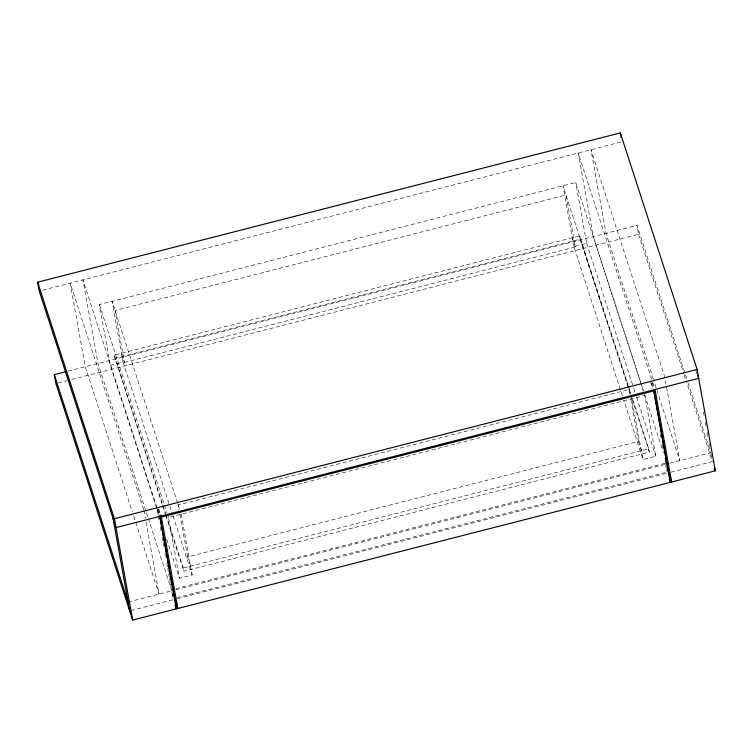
<?xml version="1.0" encoding="UTF-8"?>
<svg xmlns="http://www.w3.org/2000/svg" width="753" height="753" viewBox="0 0 753 753"><rect width="100%" height="100%" fill="white"/><g stroke="black" fill="none" stroke-linecap="round" stroke-linejoin="round"><path stroke-width="0.56" stroke-dasharray="3.77 2.82" d="M42.657 290.178L620.792 142.082M158.808 514.723L110.333 365.374L99.387 304.56L575.725 182.537L640.492 382.044M162.187 504.406L114.192 355.105L579.612 235.877L628.096 385.235M114.785 358.4L580.205 239.172L579.612 235.877M67.949 371.173L636.972 225.411L687.621 381.423M110.333 365.374L123.078 362.108L112.131 301.294L177.623 503.032M622.411 395.965L573.927 246.617L586.672 243.351L575.725 182.537M124.461 362.438L575.32 246.946L565.974 194.999L115.115 310.49L124.461 362.438L121.478 353.242M58.16 382.957L67.271 380.632M71.817 379.465L638.572 234.277L636.972 225.411M181.238 514.177L192.175 574.991L179.43 578.257L168.493 517.443L644.832 395.419L655.778 456.233L643.024 459.499L623.851 400.427M190.584 566.115L187.601 556.919L638.45 441.427L630.76 398.714M648.719 448.76L649.312 452.054L183.892 571.282L183.299 567.988L648.719 448.76L632.435 398.61M176.004 588.592L665.586 463.18M128.085 602.005L171.788 590.813M175.882 589.768L665.247 464.403M669.803 463.236L710.766 452.741L687.978 382.543M176.456 597.76L666.047 472.338M130.824 610.589L173.388 599.68L171.515 589.279M177.482 598.635L667.205 473.185L666.584 469.712M670.904 472.235L712.366 461.617L687.047 383.606M638.572 234.277L683.79 373.582M684.148 374.693L686.68 382.496M653.406 379.324L606.014 233.345L590.973 149.725L664.767 377.055L679.818 460.676L653.764 380.444M651.656 379.211L578.229 152.991L593.27 236.602L643.194 390.393M652.682 382.364L654.348 387.475M651.081 382.731L653.067 388.859M640.85 383.155L643.382 390.958M644.643 394.845L663.449 452.798M586.672 243.351L633.339 387.127M633.706 388.247L636.238 396.04M636.596 397.16L655.778 456.233M628.454 386.345L630.986 394.148M628.473 387.531L562.98 185.803L573.927 246.617M628.83 388.652L630.76 394.591M631.089 395.617L643.024 459.499M580.205 239.172L630.496 394.101M631.946 398.553L649.312 452.054M572.327 237.75L575.32 246.946M638.45 441.427L641.434 450.623M177.981 504.143L179.911 510.082M123.078 362.108L172.644 514.798M173.002 515.918L192.175 574.991M99.387 304.56L164.145 504.068M164.512 505.178L167.044 512.981M167.401 514.092L168.493 517.443M114.192 355.105L162.676 504.454M163.043 505.574L165.575 513.377M165.933 514.487L183.299 567.988M162.544 505.517L165.444 514.44M165.801 515.551L183.892 571.282M158.714 508.859L160.37 513.97M156.746 507.193L82.943 279.862L97.994 363.483L147.917 517.264M157.405 509.235L159.062 514.346M166.771 539.242L179.43 578.257M148.275 518.384L171.43 589.703M143.635 509.348L70.198 283.128L85.249 366.749L132.274 511.616M133.723 516.069L159.043 594.079L145.649 519.626M695.932 370.278L696.553 373.752M703.415 411.9L704.046 415.374M705.288 422.311L705.919 425.774M707.161 432.711L707.792 436.175M709.034 443.112L709.655 446.585M710.907 453.522L711.566 457.184M652.437 382.609L653.463 388.341M650.752 381.705L651.994 388.652M660.127 433.813L660.748 437.286M662 444.232L662.621 447.706M665.125 461.598L665.539 463.923M665.746 465.081L666.377 468.554M629.932 394.101L629.103 389.48L178.254 504.971L179.082 509.593M179.911 514.214L187.601 556.919M158.591 508.99L159.42 513.621M157.151 509.489L158.196 515.287M158.394 516.36L159.034 519.909M160.248 526.667L160.907 530.319M162.102 536.974L162.921 541.558M163.128 542.706L163.749 546.141M164.982 553.013L165.604 556.448M166.846 563.319L167.458 566.764M167.768 568.468L168.39 571.941M168.7 573.635L169.519 578.21M169.641 578.869L170.347 582.794M170.554 583.942L171.373 588.526M171.844 591.98L173.039 598.635M143.992 510.459L145.442 518.478"/><path stroke-width="1.13" d="M697.626 374.975L698.709 378.326L116.028 527.589L39.25 291.053L37.65 282.187L620.331 132.923L697.109 369.459L715.35 470.813L671.648 482.005L668.325 471.755M159.73 516.398L176.371 608.885L132.669 620.077L55.891 383.541L54.291 374.674L65.671 371.756M132.669 620.077L114.428 518.723L697.109 369.459M177.83 608.509L161.368 517.038L653.736 390.911L670.189 482.381L177.83 608.509L174.837 599.313L159.843 515.937M714.352 467.745L715.35 470.813M665.257 458.37L667.064 463.942M669.201 479.313L670.189 482.381M160.7 514.986L161.368 517.038M159.175 515.843L159.9 518.064M160.615 520.295L161.34 522.526M175.044 604.791L176.371 608.885M37.65 282.187L114.428 518.723M54.291 374.674L128.085 602.005M620.331 132.923L621.131 137.357M655.006 389.517L671.648 482.005M653.67 389.489L668.664 472.809M113.044 518.393L129.685 610.881"/></g></svg>
